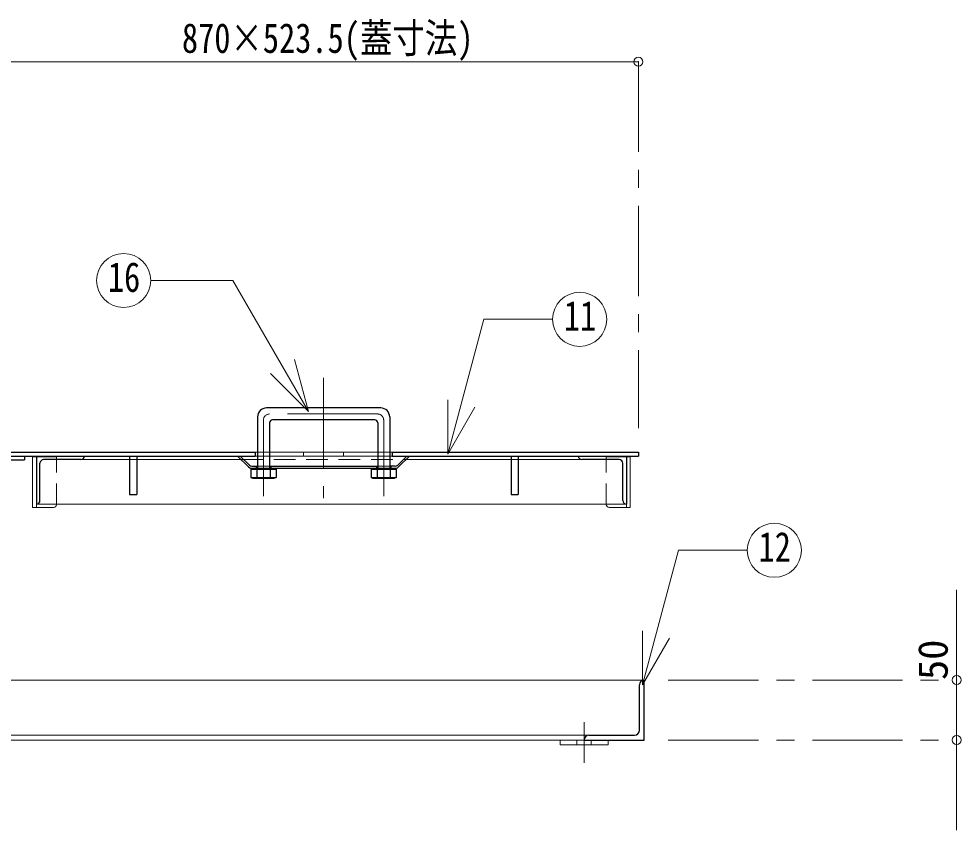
# Model space of a CAD drawing. Units: millimetres at full size, sheet at 1:15; details may follow other scales. Extents: x -3171 to 2904, y -2098 to 2117.
# Drawn here: x -1439 to -655, y -315 to 360 of the extents above; entities that cross this region are included whole.
import ezdxf
from ezdxf.enums import TextEntityAlignment as Align

# ---------------------------------------------------------------- set-up
doc = ezdxf.new("R2010")
doc.units = ezdxf.units.MM
doc.header["$LTSCALE"] = 15
doc.header["$PDMODE"] = 32
doc.header["$PDSIZE"] = 7.5
doc.linetypes.add('CHAIN1', pattern=[8, 5, -1, 1, -1])
doc.linetypes.add('DASHED1', pattern=[1.8, 1.2, -0.6])
doc.layers.add('0-0_ﾚｲﾔ1', color=4, linetype='Continuous', lineweight=9)
doc.styles.add('ＭＳ ゴシック', font='')
doc.styles.get('ＭＳ ゴシック').set_extended_font_data('MS Gothic')

msp = doc.modelspace()

# ---------------------------------------------------------------- linework, layer by layer
at = {"layer": '0-0_ﾚｲﾔ1'}
for p, q in [((-1446.63, 324.25), (-923.13, 324.25)), ((-1201.72, -0.75), (-1168.55, -0.75)), ((-1201.72, -3.95), (-1168.55, -3.95)), ((-1409.83, -46.75), (-1424.13, -46.75)), ((-1407.33, -44.25), (-1407.33, -43.95)), ((-949.93, -44.25), (-949.93, -43.95)), ((-947.43, -46.75), (-933.13, -46.75)), ((-658.38, -115.45), (-658.38, -315.45)), ((-988.38, -244.45), (-988.38, -240.45)), ((-948.38, -244.45), (-948.38, -240.45)), ((-988.38, -244.45), (-948.38, -244.45))]:
    msp.add_line(p, q, dxfattribs=at)
at = {"layer": '0-0_ﾚｲﾔ1', "linetype": 'CHAIN1'}
for p, q in [((-923.13, 324.25), (-923.13, 19.25)), ((-1185.13, 61.05), (-1185.13, -38.95)), ((-1235.13, 26.05), (-1235.13, -37.45)), ((-1140.13, 31.05), (-1230.13, 31.05)), ((-1135.13, 26.05), (-1135.13, -37.45)), ((-898.38, -190.45), (-658.38, -190.45)), ((-968.38, -259.45), (-968.38, -225.45)), ((-898.38, -240.45), (-658.38, -240.45))]:
    msp.add_line(p, q, dxfattribs=at)
at = {"layer": '0-0_ﾚｲﾔ1', "color": 7, "lineweight": 18}
for p, q in [((-1328.99, 142.18), (-1260.63, 142.18)), ((-1197.6, 33), (-1260.63, 142.18)), ((-1081.75, -2.28), (-1051.7, 109.85)), ((-1051.7, 109.85), (-994.58, 109.85)), ((-1197.6, 33), (-1209.24, 76.46)), ((-1197.6, 33), (-1229.42, 64.82)), ((-1081.75, -2.28), (-1081.75, 42.72)), ((-1081.75, -2.28), (-1059.25, 36.69)), ((-1346.63, -6.95), (-1387.13, -6.95)), ((-1253.63, -6.95), (-1340.63, -6.95)), ((-1242.13, -0.75), (-1240.13, -0.75)), ((-1242.13, -3.95), (-1240.13, -3.95)), ((-1230.13, -0.75), (-1201.72, -0.75)), ((-1230.13, -3.95), (-1201.72, -3.95)), ((-1201.72, -0.75), (-1201.72, -3.95)), ((-1168.55, -0.75), (-1140.13, -0.75)), ((-1168.55, -0.75), (-1168.55, -3.95)), ((-1168.55, -3.95), (-1140.13, -3.95)), ((-1130.13, -0.75), (-1128.13, -0.75)), ((-1130.13, -3.95), (-1128.13, -3.95)), ((-1029.13, -6.95), (-1116.63, -6.95)), ((-970.13, -6.95), (-1023.13, -6.95)), ((-929.93, -4.75), (-933.13, -4.75)), ((-929.93, -4.75), (-929.93, -46.75)), ((-1241.13, -12.45), (-1240.13, -12.45)), ((-1241.13, -13.95), (-1240.13, -13.95)), ((-1229.13, -12.45), (-1230.13, -12.45)), ((-1229.13, -13.95), (-1230.13, -13.95)), ((-1141.13, -12.45), (-1140.13, -12.45)), ((-1141.13, -13.95), (-1140.13, -13.95)), ((-1129.13, -12.45), (-1130.13, -12.45)), ((-1129.13, -13.95), (-1130.13, -13.95)), ((-1424.13, -46.75), (-1427.33, -46.75)), ((-1424.13, -43.95), (-933.13, -43.95)), ((-1424.13, -43.95), (-1424.13, -46.75)), ((-919.78, -194.57), (-919.78, -149.57)), ((-919.78, -194.57), (-897.28, -155.6)), ((-2498.38, -190.45), (-918.38, -190.45)), ((-2452.38, -236.45), (-964.38, -236.45)), ((-2448.38, -240.45), (-968.38, -240.45))]:
    msp.add_line(p, q, dxfattribs=at)
at = {"layer": '0-0_ﾚｲﾔ1', "color": 5, "lineweight": 25}
for p, q in [((-1137.63, 36.05), (-1232.63, 36.05)), ((-1240.13, 28.55), (-1240.13, -14.45)), ((-1230.13, 23.55), (-1230.13, -14.45)), ((-1142.63, 26.05), (-1227.63, 26.05)), ((-1140.13, 23.55), (-1140.13, -14.45)), ((-1130.13, 28.55), (-1130.13, -14.45)), ((-1459.13, -3.95), (-1242.13, -3.95)), ((-1459.13, -7.15), (-1434.13, -7.15)), ((-1446.63, -0.75), (-1242.13, -0.75)), ((-1434.13, -3.95), (-1434.13, -7.15)), ((-1424.13, -3.95), (-1424.13, -43.95)), ((-1387.13, -6.95), (-1418.13, -6.95)), ((-1340.63, -3.95), (-1340.63, -35.95)), ((-1247.51, -13.08), (-1256.63, -3.95)), ((-1246.89, -11.58), (-1254.51, -3.95)), ((-1242.13, -0.75), (-1242.13, -3.95)), ((-1128.13, -0.75), (-923.13, -0.75)), ((-1128.13, -0.75), (-1128.13, -3.95)), ((-1128.13, -3.95), (-923.13, -3.95)), ((-1123.38, -11.58), (-1115.75, -3.95)), ((-1122.75, -13.08), (-1113.63, -3.95)), ((-1023.13, -3.95), (-1023.13, -35.95)), ((-939.13, -6.95), (-970.13, -6.95)), ((-933.13, -3.95), (-933.13, -43.95)), ((-923.13, -0.75), (-923.13, -3.95)), ((-1421.13, -40.95), (-1421.13, -9.95)), ((-1245.63, -14.95), (-1244.13, -14.45)), ((-1245.63, -14.95), (-1224.63, -14.95)), ((-1245.63, -14.95), (-1245.63, -21.95)), ((-1245.39, -13.95), (-1241.13, -13.95)), ((-1244.77, -12.45), (-1241.13, -12.45)), ((-1244.13, -14.45), (-1226.13, -14.45)), ((-1241.13, -12.45), (-1241.13, -13.95)), ((-1240.63, -14.95), (-1240.63, -21.95)), ((-1229.63, -14.95), (-1229.63, -21.95)), ((-1229.13, -12.45), (-1229.13, -13.95)), ((-1229.13, -12.45), (-1141.13, -12.45)), ((-1229.13, -13.95), (-1141.13, -13.95)), ((-1145.63, -14.95), (-1144.13, -14.45)), ((-1145.63, -14.95), (-1124.63, -14.95)), ((-1144.13, -14.45), (-1126.13, -14.45)), ((-1141.13, -12.45), (-1141.13, -13.95)), ((-1140.63, -14.95), (-1140.63, -21.95)), ((-1135.13, -14.45), (-1129.63, -14.95)), ((-1129.63, -14.95), (-1126.13, -14.45)), ((-1129.13, -12.45), (-1129.13, -13.95)), ((-1125.5, -12.45), (-1129.13, -12.45)), ((-1129.13, -13.95), (-1124.88, -13.95)), ((-936.13, -40.95), (-936.13, -9.95)), ((-1245.63, -21.95), (-1224.63, -21.95)), ((-1245.63, -21.95), (-1244.13, -22.45)), ((-1244.13, -22.45), (-1240.63, -21.95)), ((-1244.13, -22.45), (-1226.13, -22.45)), ((-1240.63, -21.95), (-1235.13, -22.45)), ((-1235.13, -22.45), (-1229.63, -21.95)), ((-1229.63, -21.95), (-1226.13, -22.45)), ((-1145.63, -21.95), (-1124.63, -21.95)), ((-1144.13, -22.45), (-1126.13, -22.45)), ((-1124.63, -21.95), (-1126.13, -22.45)), ((-922.38, -232.45), (-922.38, -194.45)), ((-918.38, -240.45), (-918.38, -190.45)), ((-968.38, -240.45), (-918.38, -240.45)), ((-964.38, -236.45), (-926.38, -236.45))]:
    msp.add_line(p, q, dxfattribs=at)
at = {"layer": '0-0_ﾚｲﾔ1', "linetype": 'DASHED1'}
for p, q in [((-1424.13, -4.75), (-1407.33, -4.75)), ((-1407.33, -44.75), (-1407.33, -4.75)), ((-1346.63, -6.95), (-1340.63, -6.95)), ((-1253.63, -6.95), (-1116.63, -6.95)), ((-1240.13, -0.75), (-1230.13, -0.75)), ((-1240.13, -3.95), (-1230.13, -3.95)), ((-1130.13, -0.75), (-1140.13, -0.75)), ((-1130.13, -3.95), (-1140.13, -3.95)), ((-1029.13, -6.95), (-1023.13, -6.95)), ((-949.93, -44.75), (-949.93, -4.75)), ((-933.13, -4.75), (-949.93, -4.75)), ((-1240.13, -12.45), (-1230.13, -12.45)), ((-1240.13, -13.95), (-1230.13, -13.95)), ((-1130.13, -12.45), (-1140.13, -12.45)), ((-1130.13, -13.95), (-1140.13, -13.95)), ((-974.38, -244.45), (-974.38, -240.45)), ((-962.38, -244.45), (-962.38, -240.45))]:
    msp.add_line(p, q, dxfattribs=at)
at = {"layer": '0-0_ﾚｲﾔ1', "color": 7, "lineweight": 18}
for points in [[(-1424.13, -4.75), (-1427.33, -4.75), (-1427.33, -46.75)], [(-933.13, -43.95), (-933.13, -46.75), (-929.93, -46.75)], [(-919.78, -194.57), (-889.73, -82.45), (-832.61, -82.45)]]:
    msp.add_lwpolyline(points, dxfattribs=at)
at = {"layer": '0-0_ﾚｲﾔ1', "color": 5, "lineweight": 25}
for points in [[(-1346.63, -3.95), (-1346.63, -35.95), (-1340.63, -35.95)], [(-1029.13, -3.95), (-1029.13, -35.95), (-1023.13, -35.95)], [(-1244.13, -14.45), (-1240.63, -14.95), (-1235.13, -14.45)], [(-1235.13, -14.45), (-1229.63, -14.95), (-1226.13, -14.45)], [(-1226.13, -14.45), (-1224.63, -14.95), (-1224.63, -21.95), (-1226.13, -22.45)], [(-1145.63, -14.95), (-1145.63, -21.95), (-1144.13, -22.45), (-1140.63, -21.95)], [(-1144.13, -14.45), (-1140.63, -14.95), (-1135.13, -14.45)], [(-1129.63, -14.95), (-1129.63, -21.95), (-1126.13, -22.45)], [(-1126.13, -14.45), (-1124.63, -14.95), (-1124.63, -21.95)], [(-1140.63, -21.95), (-1135.13, -22.45), (-1129.63, -21.95)]]:
    msp.add_lwpolyline(points, dxfattribs=at)
at = {"layer": '0-0_ﾚｲﾔ1', "color": 7, "lineweight": 18}
for centre in [(-1351.49, 142.18), (-972.08, 109.85), (-810.11, -82.45)]:
    msp.add_circle(centre, 22.5, dxfattribs=at)
at = {"layer": '0-0_ﾚｲﾔ1', "color": 5, "lineweight": 25}
for centre, radius, start, end in [((-1232.63, 28.55), 7.5, 90, 180), ((-1137.63, 28.55), 7.5, 0, 90), ((-1227.63, 23.55), 2.5, 90, 180), ((-1142.63, 23.55), 2.5, 0, 90), ((-1418.13, -9.95), 3, 90, 180), ((-1387.13, -3.95), 3, 270, 0), ((-970.13, -3.95), 3, 180, 270), ((-939.13, -9.95), 3, 0, 90), ((-1245.39, -10.95), 3, 225, 270), ((-1244.77, -9.45), 3, 225, 270), ((-1125.5, -9.45), 3, 270, 315), ((-1124.88, -10.95), 3, 270, 315), ((-1424.13, -40.95), 3, 270, 0), ((-933.13, -40.95), 3, 180, 270), ((-918.38, -194.45), 4, 90, 180), ((-926.38, -232.45), 4, 270, 0), ((-964.38, -240.45), 4, 90, 180)]:
    msp.add_arc(centre, radius, start, end, dxfattribs=at)
at = {"layer": '0-0_ﾚｲﾔ1', "linetype": 'CHAIN1'}
for centre, start, end in [((-1230.13, 26.05), 90, 180), ((-1140.13, 26.05), 0, 90)]:
    msp.add_arc(centre, 5, start, end, dxfattribs=at)
at = {"layer": '0-0_ﾚｲﾔ1'}
for centre, start, end in [((-1409.83, -44.25), 270, 0), ((-947.43, -44.25), 180, 270)]:
    msp.add_arc(centre, 2.5, start, end, dxfattribs=at)
at = {"layer": '0-0_ﾚｲﾔ1', "color": 1}
for p in [(-923.13, 324.25), (-658.38, -190.45), (-658.38, -240.45)]:
    msp.add_point(p, dxfattribs=at)

# ---------------------------------------------------------------- texts
at = {"layer": '0-0_ﾚｲﾔ1', "color": 7, "style": 'ＭＳ ゴシック', "width": 0.8}
for s, p in [('870×523.5(蓋寸法)', (-1303.01, 324.25)), ('16', (-1364.62, 125.3)), ('11', (-985.2, 92.97)), ('12', (-823.23, -99.32))]:
    msp.add_text(s, height=24.74, dxfattribs=at).set_placement(p, align=Align.BOTTOM_LEFT)
at = {"layer": '0-0_ﾚｲﾔ1', "color": 7, "style": 'ＭＳ ゴシック'}
msp.add_text('50', height=24.74, rotation=90, dxfattribs=at).set_placement((-658.38, -190.45), align=Align.BOTTOM_LEFT)

doc.saveas('drawing.dxf')
